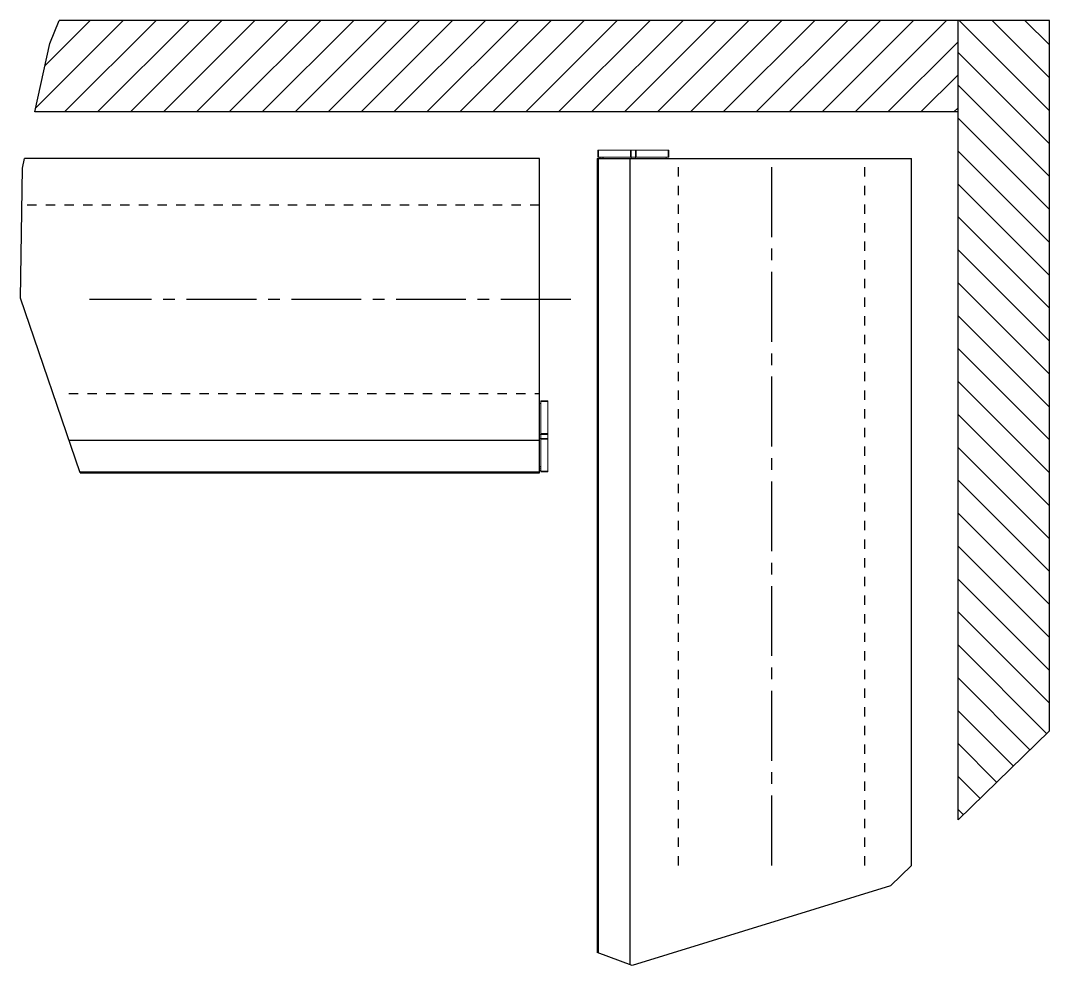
# Model space of a CAD drawing. Header units: inches. Extents: x 61 to 323, y -105 to 194.
# Drawn here: x 244.8 to 255.84, y 40.84 to 50.99 of the extents above; entities that cross this region are included whole.
import ezdxf

# ---------------------------------------------------------------- set-up
doc = ezdxf.new("R2010")
doc.units = ezdxf.units.IN
doc.header["$MEASUREMENT"] = 0
doc.linetypes.add('CENTER2', pattern=[1.125, 0.75, -0.125, 0.125, -0.125])
doc.linetypes.add('HIDDEN', pattern=[0.2, 0.1, -0.1])
doc.layers.get('0').update_dxf_attribs({"true_color": 0xc2ced6})
for name, color, linetype, lineweight in [('CENTERLINE', 7, 'CENTER2', 30), ('FABRIC-ROLL', 7, 'Continuous', 30), ('HEMBAR-ENDCAP', 7, 'Continuous', 9), ('STRUCTURE-SUB-STRUCTURE_THICK', 7, 'Continuous', 30), ('STRUCTURE-SUB-STRUCTURE_THIN', 7, 'Continuous', 9)]:
    doc.layers.add(name, color=color, linetype=linetype, lineweight=lineweight)

msp = doc.modelspace()

# ---------------------------------------------------------------- hatches: boundary and pattern name
at = {"layer": 'STRUCTURE-SUB-STRUCTURE_THIN', "transparency": 33554559}
h = msp.add_hatch(dxfattribs=at)
h.set_pattern_fill('ANSI31', color=256, scale=2)
h.set_pattern_definition([(45, (221.57175, -90.01034), (-0.1767767, 0.1767767), [])])
h.paths.add_polyline_path([(245.214, 50.99), (245.114, 50.743), (244.952, 50.008), (254.862, 50.008), (254.862, 50.99)])
h = msp.add_hatch(dxfattribs=at)
h.set_pattern_fill('ANSI31', color=256, scale=2, angle=90)
h.set_pattern_definition([(135, (221.57175, -90.01034), (-0.1767767, -0.1767767), [])])
h.paths.add_polyline_path([(255.843, 50.99), (254.862, 50.99), (254.862, 42.403), (255.843, 43.362)])

# ---------------------------------------------------------------- linework, layer by layer
at = {"color": 7, "linetype": 'Continuous'}
msp.add_line((245.114, 50.743), (245.214, 50.99), dxfattribs=at)
at = {"layer": 'CENTERLINE', "linetype": 'HIDDEN'}
for p, q in [((251.862, 41.915), (251.862, 49.508)), ((253.862, 41.915), (253.862, 49.508))]:
    msp.add_line(p, q, dxfattribs=at)
at = {"layer": 'CENTERLINE'}
for p, q in [((252.862, 41.915), (252.862, 49.508)), ((250.705, 47.995), (245.539, 47.995))]:
    msp.add_line(p, q, dxfattribs=at)
at = {"layer": 'FABRIC-ROLL', "linetype": 'Continuous'}
for p, q in [((244.82, 49.405), (244.842, 49.508)), ((250.369, 49.508), (244.842, 49.508)), ((250.369, 46.133), (250.369, 49.508)), ((250.987, 49.508), (250.987, 40.981)), ((250.987, 49.508), (254.362, 49.508)), ((250.998, 49.508), (250.998, 40.977)), ((251.338, 49.508), (251.338, 40.851)), ((244.798, 48.008), (244.82, 49.405)), ((245.438, 46.133), (244.798, 48.008)), ((245.318, 46.484), (250.369, 46.484)), ((245.434, 46.144), (250.369, 46.144)), ((245.438, 46.133), (250.369, 46.133)), ((254.362, 41.915), (254.137, 41.695)), ((254.137, 41.695), (251.365, 40.841)), ((251.365, 40.841), (250.987, 40.981))]:
    msp.add_line(p, q, dxfattribs=at)
at = {"layer": 'FABRIC-ROLL', "linetype": 'ByBlock'}
msp.add_line((254.362, 41.915), (254.362, 49.508), dxfattribs=at)
at = {"layer": 'FABRIC-ROLL', "linetype": 'HIDDEN'}
for p, q in [((250.369, 49.008), (244.842, 49.008)), ((245.318, 46.984), (250.369, 46.984))]:
    msp.add_line(p, q, dxfattribs=at)
at = {"layer": 'HEMBAR-ENDCAP', "linetype": 'Continuous'}
for p, q in [((250.994, 49.598), (250.994, 49.523)), ((251.758, 49.598), (250.994, 49.598)), ((251.001, 49.598), (251.001, 49.523)), ((251.345, 49.598), (251.345, 49.523)), ((251.354, 49.598), (251.354, 49.508)), ((251.398, 49.598), (251.398, 49.508)), ((251.407, 49.598), (251.407, 49.523)), ((251.751, 49.598), (251.751, 49.523)), ((251.758, 49.598), (251.758, 49.523)), ((251.758, 49.523), (250.994, 49.523)), ((251.009, 49.523), (251.009, 49.508)), ((251.029, 49.508), (251.029, 49.523)), ((251.049, 49.508), (251.049, 49.523)), ((251.054, 49.523), (251.054, 49.508)), ((251.729, 49.523), (251.729, 49.508)), ((250.384, 46.876), (250.369, 46.876)), ((250.384, 46.905), (250.384, 46.141)), ((250.459, 46.905), (250.384, 46.905)), ((250.459, 46.898), (250.384, 46.898)), ((250.459, 46.905), (250.459, 46.141)), ((250.459, 46.545), (250.369, 46.545)), ((250.459, 46.501), (250.369, 46.501)), ((250.459, 46.554), (250.384, 46.554)), ((250.459, 46.492), (250.384, 46.492)), ((250.384, 46.201), (250.369, 46.201)), ((250.384, 46.196), (250.369, 46.196)), ((250.384, 46.176), (250.369, 46.176)), ((250.384, 46.156), (250.369, 46.156)), ((250.459, 46.148), (250.384, 46.148)), ((250.459, 46.141), (250.384, 46.141))]:
    msp.add_line(p, q, dxfattribs=at)
at = {"layer": 'STRUCTURE-SUB-STRUCTURE_THICK', "linetype": 'Continuous'}
for p, q in [((255.843, 50.99), (245.214, 50.99)), ((254.862, 42.403), (254.862, 50.99)), ((255.843, 43.362), (255.843, 50.99)), ((244.952, 50.008), (245.114, 50.743)), ((254.862, 50.008), (244.952, 50.008)), ((255.843, 43.362), (254.862, 42.403))]:
    msp.add_line(p, q, dxfattribs=at)

doc.saveas('drawing.dxf')
